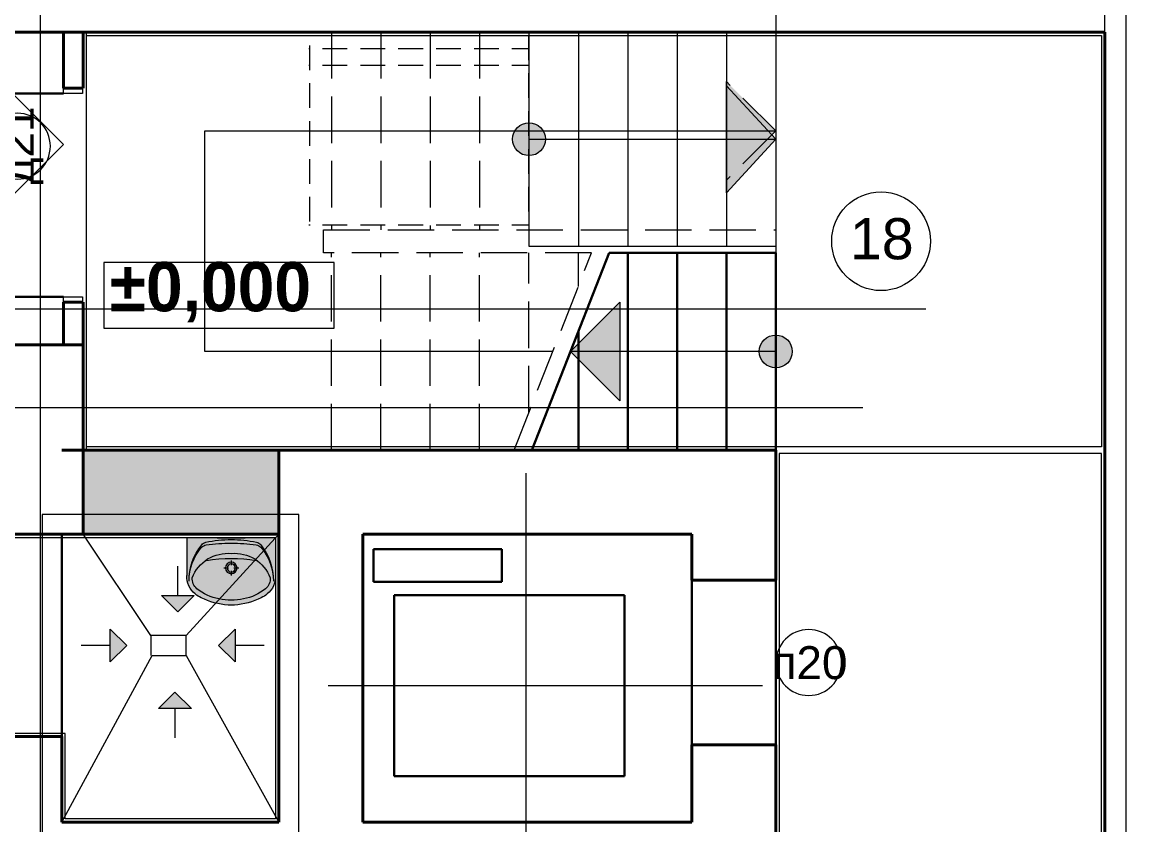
# Model space of a CAD drawing. Header units: millimetres. Extents: x 150455 to 593963, y -11068 to 166417.
# Drawn here: x 524617 to 531397, y 152681 to 157556 of the extents above; entities that cross this region are included whole.
import ezdxf
from ezdxf.enums import TextEntityAlignment as Align

# ---------------------------------------------------------------- set-up
doc = ezdxf.new("R2010")
doc.units = ezdxf.units.MM
doc.header["$MEASUREMENT"] = 0
for name, pattern in [('Hidden Line', [391.222223, 282.222223, -109]), ('Пунктирная', [2000, 1000, -1000]), ('Штриховая', [7000, 6000, -1000]), ('Штриховая-2', [230, 0, -80, 150, 0]), ('Штрихпунктирная', [17500, 15000, -1000, 500, -1000]), ('Штрихштриховая', [15500, 10000, -2000, 1500, -2000])]:
    doc.linetypes.add(name, pattern=pattern)
for name, color, linetype, lineweight in [('0_Ном._пера__1', 7, 'Continuous', 13), ('0_Ном._пера__10', 134, 'Continuous', 18), ('0_Ном._пера__21', 7, 'Continuous', 20), ('0_Ном._пера__41', 7, 'Continuous', 30), ('0_Ном._пера__61', 7, 'Continuous', 40), ('Двери ArchiCAD_Ном._пера__19', 255, 'Continuous', 0), ('Двери ArchiCAD_Ном._пера__21', 7, 'Continuous', 20), ('Двери ArchiCAD_Ном._пера__41', 7, 'Continuous', 30), ('Двери ArchiCAD_Ном._пера__61', 7, 'Continuous', 40), ('Интерьер- Перегородка_Ном._пера__61', 7, 'Continuous', 40), ('Лестницы внутренние_Ном._пера__1', 7, 'Continuous', 13), ('Лестницы внутренние_Ном._пера__2', 8, 'Continuous', 13), ('Лестницы внутренние_Ном._пера__21', 7, 'Continuous', 20), ('Лестницы внутренние_Ном._пера__41', 7, 'Continuous', 30), ('Окна ArchiCAD_Ном._пера__12', 15, 'Continuous', 18), ('Паспорта зон ArchiCAD_Ном._пера__1', 7, 'Continuous', 13), ('перегородки_Ном._пера__61', 7, 'Continuous', 40), ('Перекрытия_Ном._пера__1', 7, 'Continuous', 13)]:
    doc.layers.add(name, color=color, linetype=linetype, lineweight=lineweight)
for name, color, linetype, lineweight, true_color in [('0_Ном._пера__102', 7, 'Continuous', 60, 0xcccccc), ('0_Ном._пера__98', 7, 'Continuous', 13, 0x001f3e), ('Двери ArchiCAD_Ном._пера__23', 7, 'Continuous', 20, 0xff6600), ('Маркеры дверей ArchiCAD_Ном._пера__3', 7, 'Continuous', 18, 0xdd5800), ('Перекрытия_Ном._пера__222', 7, 'Continuous', 0, 0xe8e8e8), ('Перекрытия_Ном._пера__4', 7, 'Continuous', 20, 0x016515), ('Розміри ОСЕЙ_Ном._пера__98', 7, 'Continuous', 13, 0x001f3e), ('РОЗМІРИ ПЕРЕГОРОДОК_Ном._пера__98', 7, 'Continuous', 13, 0x001f3e)]:
    doc.layers.add(name, color=color, linetype=linetype, lineweight=lineweight, true_color=true_color)
for name, color, linetype in [('Двери ArchiCAD', 7, 'Continuous'), ('Интерьер- Перегородка', 7, 'Continuous'), ('Лестницы внутренние', 7, 'Continuous'), ('Маркеры дверей ArchiCAD', 7, 'Continuous'), ('Окна ArchiCAD', 7, 'Continuous'), ('перегородки', 7, 'Continuous'), ('Перекрытия', 7, 'Continuous'), ('Площі 1 пов.', 7, 'Continuous'), ('Розміри ОСЕЙ', 7, 'Continuous'), ('РОЗМІРИ ПЕРЕГОРОДОК', 7, 'Continuous')]:
    doc.layers.add(name, color=color, linetype=linetype)
doc.styles.add('СГЕНЕРИР_СТИЛЬ_1', font='')
doc.styles.add('СГЕНЕРИР_СТИЛЬ_2', font='')
doc.styles.add('СГЕНЕРИР_СТИЛЬ_3', font='')
doc.styles.get('СГЕНЕРИР_СТИЛЬ_1').set_extended_font_data('Arial')
doc.styles.get('СГЕНЕРИР_СТИЛЬ_2').set_extended_font_data('Century Gothic')
doc.styles.get('СГЕНЕРИР_СТИЛЬ_3').set_extended_font_data('Century Gothic', bold=True)
doc.dimstyles.new('СГЕНЕРИР_СТИЛЬ__15', dxfattribs={"dimtxt": 189.999998, "dimasz": 190, "dimexe": 0.18, "dimexo": 0, "dimgap": 0.09, "dimtad": 3, "dimdec": 0, "dimzin": 0, "dimdsep": 46, "dimtxsty": 'СГЕНЕРИР_СТИЛЬ_3', "dimblk": 'ARROWHEAD_6', "dimblk1": 'ARROWHEAD_6', "dimblk2": 'ARROWHEAD_6', "dimcen": 0.09, "dimclrd": 256, "dimclre": 256, "dimclrt": 256, "dimadec": 0, "dimazin": 0, "dimtfac": 1, "dimtdec": 4, "dimtmove": 0, "dimatfit": 3, "dimfxl": 0, "dimtolj": 1, "dimtzin": 0, "dimarcsym": 0})
doc.dimstyles.new('СГЕНЕРИР_СТИЛЬ__5', dxfattribs={"dimtxt": 179.999995, "dimasz": 190, "dimexe": 0.18, "dimexo": 0, "dimgap": 0.09, "dimtad": 3, "dimtih": 1, "dimtoh": 1, "dimdec": 0, "dimzin": 0, "dimdsep": 46, "dimtxsty": 'СГЕНЕРИР_СТИЛЬ_2', "dimblk": 'ARROWHEAD_6', "dimblk1": 'ARROWHEAD_6', "dimblk2": 'ARROWHEAD_6', "dimcen": 0.09, "dimclrd": 256, "dimclre": 256, "dimclrt": 256, "dimadec": 0, "dimazin": 0, "dimtfac": 1, "dimtdec": 4, "dimtmove": 0, "dimatfit": 3, "dimfxl": 0, "dimtolj": 1, "dimtzin": 0, "dimarcsym": 0})

# ---------------------------------------------------------------- blocks, each defined once
blk = doc.blocks.new('Перекрытие_4', base_point=(529197, 157615.6))
at = {"layer": 'Перекрытия_Ном._пера__222', "linetype": 'Continuous', "flags": 128}
blk.add_lwpolyline([(529197, 157615.6), (529197, 154955.6), (529197, 152185.6), (531197, 152185.6), (531197, 157615.6)], close=True, dxfattribs=at)
blk = doc.blocks.new('Сходова_18_4', base_point=(529836.9, 156225.6))
at = {"layer": 'Паспорта зон ArchiCAD_Ном._пера__1', "linetype": 'Continuous'}
blk.add_circle((529836.9, 156225.6), 300, dxfattribs=at)
at = {"linetype": 'Continuous', "lineweight": 0, "flags": 1}
for tag in ['ROOM_NAME', 'ROOM_AREA', 'ROOM_PERIM', 'ROOM_WALLS_SURF', 'ROOM_DOORS_SURF', 'ROOM_WINDS_SURF', 'ROOM_BASELEV', 'ROOM_HEIGHT', 'ROOM_NET_AREA', 'ROOM_REDUCED_AREA', 'ROOM_CALC_AREA', 'ROOM_VOLUME']:
    blk.add_attdef(tag, text='', height=200, dxfattribs=at).set_placement((529836.9, 156168.5), align=Align.BOTTOM_LEFT)
at = {"layer": 'Паспорта зон ArchiCAD_Ном._пера__1', "style": 'СГЕНЕРИР_СТИЛЬ_1'}
blk.add_attdef('ROOM_NUMBER', text='', height=250, dxfattribs=at).set_placement((529647.2, 156040.9), align=Align.BOTTOM_LEFT)
blk = doc.blocks.new('Перекрытие_20', base_point=(526297, 152575.6))
at = {"layer": 'Перекрытия_Ном._пера__222', "linetype": 'Continuous', "flags": 128}
blk.add_lwpolyline([(526297, 152575.6), (526297, 154565.6), (524737, 154565.6), (524737, 152575.6)], close=True, dxfattribs=at)
blk = doc.blocks.new('Перекрытие_22', base_point=(525007, 154975.6))
at = {"layer": 'Перекрытия_Ном._пера__1', "linetype": 'Continuous', "flags": 128}
blk.add_lwpolyline([(525007, 154975.6), (525007, 157495.6), (529197, 157495.6), (529197, 154975.6)], close=True, dxfattribs=at)
blk = doc.blocks.new('Стена_2', base_point=(531707, 165895.6))
at = {"layer": 'Интерьер- Перегородка_Ном._пера__61', "linetype": 'Continuous', "flags": 128}
blk.add_lwpolyline([(531197, 157495.6), (531197, 148235.6)], dxfattribs=at)
blk = doc.blocks.new('Ниша 12')
at = {"layer": 'Окна ArchiCAD_Ном._пера__12', "linetype": 'Continuous'}
blk.add_line((-135, 260), (135, 260), dxfattribs=at)
blk = doc.blocks.new('Стена_8', base_point=(524987, 157495.6))
at = {"layer": 'Интерьер- Перегородка_Ном._пера__61', "linetype": 'Continuous'}
for p, q in [((527977, 158005.6), (527977, 157745.6)), ((528247, 158005.6), (528247, 157745.6)), ((527977, 157745.6), (528247, 157745.6))]:
    blk.add_line(p, q, dxfattribs=at)
at = {"layer": 'Интерьер- Перегородка_Ном._пера__61', "linetype": 'Continuous', "flags": 128}
for points in [[(527307, 158005.6), (524987, 158005.6)], [(527977, 158005.6), (527427, 158005.6)], [(529027, 158005.6), (528247, 158005.6)], [(531197, 158005.6), (529147, 158005.6)], [(524987, 157495.6), (531197, 157495.6)]]:
    blk.add_lwpolyline(points, dxfattribs=at)
at = {"layer": 'Окна ArchiCAD', "color": 15, "linetype": 'Continuous', "lineweight": 18, "zscale": 1000}
blk.add_blockref('Ниша 12', (528112, 157745.6), dxfattribs=at)
blk = doc.blocks.new('Проем дверной полуарочн 10_10')
at = {"layer": 'Двери ArchiCAD_Ном._пера__41', "linetype": 'Штриховая'}
for p, q in [((-615, 0), (615, 0)), ((-615, -510), (615, -510))]:
    blk.add_line(p, q, dxfattribs=at)
at = {"layer": 'Двери ArchiCAD_Ном._пера__61', "linetype": 'Continuous'}
for p, q in [((-615, 0), (-615, -510)), ((615, 0), (615, -510))]:
    blk.add_line(p, q, dxfattribs=at)
blk = doc.blocks.new('Маркер двери 12_12')
at = {"layer": 'Маркеры дверей ArchiCAD_Ном._пера__3', "linetype": 'Continuous'}
for start, end in [(0, 180), (180, 0)]:
    blk.add_arc((0, -710), 200, start, end, dxfattribs=at)
at = {"layer": 'Маркеры дверей ArchiCAD_Ном._пера__3', "insert": (140.3, -866.3), "char_height": 200, "attachment_point": 7, "rotation": 90, "style": 'СГЕНЕРИР_СТИЛЬ_1'}
blk.add_mtext('{\\C7;д0}', dxfattribs=at)
blk = doc.blocks.new('Стена_13', base_point=(524857, 154955.6))
at = {"layer": 'Интерьер- Перегородка_Ном._пера__61', "linetype": 'Continuous'}
for p, q in [((524347, 151705.6), (524607, 151705.6)), ((524607, 151435.6), (524607, 151705.6)), ((524347, 151435.6), (524607, 151435.6))]:
    blk.add_line(p, q, dxfattribs=at)
at = {"layer": 'Интерьер- Перегородка_Ном._пера__61', "linetype": 'Continuous', "flags": 128}
for points in [[(524347, 154955.6), (524347, 154445.6)], [(524347, 153215.6), (524347, 152695.6)], [(524857, 152695.6), (524857, 153215.6)], [(524347, 152575.6), (524347, 151705.6)], [(524857, 150575.6), (524857, 152185.6)], [(524347, 151435.6), (524347, 151175.6)], [(524347, 151055.6), (524347, 148745.6)], [(524857, 148745.6), (524857, 150455.6)]]:
    blk.add_lwpolyline(points, dxfattribs=at)
at = {"layer": 'Двери ArchiCAD', "linetype": 'Continuous', "xscale": -1, "zscale": 1000, "rotation": 89.99999955791817}
blk.add_blockref('Проем дверной полуарочн 10_10', (524347, 153830.6), dxfattribs=at)
at = {"layer": 'Маркеры дверей ArchiCAD_Ном._пера__3', "rotation": 270}
blk.add_blockref('Маркер двери 12_12', (524857, 153830.6), dxfattribs=at)
at = {"layer": 'Окна ArchiCAD', "color": 15, "linetype": 'Continuous', "lineweight": 18, "zscale": 1000, "rotation": 89.99999955791817}
blk.add_blockref('Ниша 12', (524607, 151570.6), dxfattribs=at)
blk = doc.blocks.new('Простой проем двери_4')
at = {"layer": 'Двери ArchiCAD_Ном._пера__61', "linetype": 'Continuous'}
for p, q in [((-950, 0), (-950, 130)), ((950, 0), (950, 130)), ((-950, 0), (-950, -510)), ((950, 0), (950, -510))]:
    blk.add_line(p, q, dxfattribs=at)
blk = doc.blocks.new('Стена_16', base_point=(524987, 158005.6))
at = {"layer": 'Интерьер- Перегородка_Ном._пера__61', "linetype": 'Continuous', "flags": 128}
for points in [[(524347, 157755.6), (524347, 157495.6)], [(524987, 154955.6), (524987, 155595.6)]]:
    blk.add_lwpolyline(points, dxfattribs=at)
at = {"layer": 'Двери ArchiCAD', "color": 15, "linetype": 'Continuous', "lineweight": 18, "xscale": -1, "zscale": 1000, "rotation": 89.99999956437361}
blk.add_blockref('Простой проем двери_4', (524477, 156545.6), dxfattribs=at)
blk = doc.blocks.new('Стена_21', base_point=(506317, 154955.6))
at = {"layer": 'Интерьер- Перегородка_Ном._пера__61', "linetype": 'Continuous', "flags": 128}
blk.add_lwpolyline([(524857, 154955.6), (524987, 154955.6)], dxfattribs=at)
blk = doc.blocks.new('Проем дверной полуарочн 10_14')
at = {"layer": 'Двери ArchiCAD_Ном._пера__19', "linetype": 'Штриховая'}
for p, q in [((-595, 0), (595, 0)), ((-595, -510), (595, -510))]:
    blk.add_line(p, q, dxfattribs=at)
at = {"layer": 'Двери ArchiCAD_Ном._пера__61', "linetype": 'Continuous'}
for p, q in [((-595, 0), (-595, -510)), ((595, 0), (595, -510))]:
    blk.add_line(p, q, dxfattribs=at)
blk = doc.blocks.new('Стена_24', base_point=(524857, 154445.6))
at = {"layer": 'Интерьер- Перегородка_Ном._пера__61', "linetype": 'Continuous', "flags": 128}
for points in [[(524987, 154955.6), (524857, 154955.6)], [(529197, 154955.6), (526177, 154955.6)], [(524857, 154445.6), (524987, 154445.6)], [(526687, 154445.6), (528687, 154445.6)]]:
    blk.add_lwpolyline(points, dxfattribs=at)
at = {"layer": 'Двери ArchiCAD', "color": 255, "linetype": 'Штриховая', "lineweight": 0, "zscale": 1000, "rotation": 180}
blk.add_blockref('Проем дверной полуарочн 10_14', (525582, 154445.6), dxfattribs=at)
blk = doc.blocks.new('Стена_26', base_point=(528687, 152695.6))
at = {"layer": 'Интерьер- Перегородка_Ном._пера__61', "linetype": 'Continuous', "flags": 128}
for points in [[(526177, 152695.6), (524857, 152695.6)], [(528687, 152695.6), (526687, 152695.6)], [(524857, 152185.6), (526906.8, 152185.6)], [(527026.8, 152185.6), (529197, 152185.6)]]:
    blk.add_lwpolyline(points, dxfattribs=at)
blk = doc.blocks.new('Проем дверной полуарочн 10_15')
at = {"layer": 'Двери ArchiCAD_Ном._пера__41', "linetype": 'Штриховая'}
for p, q in [((-500, 0), (500, 0)), ((-500, -510), (500, -510))]:
    blk.add_line(p, q, dxfattribs=at)
at = {"layer": 'Двери ArchiCAD_Ном._пера__61', "linetype": 'Continuous'}
for p, q in [((-500, 0), (-500, -510)), ((500, 0), (500, -510))]:
    blk.add_line(p, q, dxfattribs=at)
blk = doc.blocks.new('Маркер двери 12_17')
at = {"layer": 'Маркеры дверей ArchiCAD_Ном._пера__3', "linetype": 'Continuous'}
for start, end in [(0, 180), (180, 0)]:
    blk.add_arc((0, 200), 200, start, end, dxfattribs=at)
at = {"layer": 'Маркеры дверей ArchiCAD_Ном._пера__3', "insert": (103.3, -25.8), "char_height": 200, "attachment_point": 7, "rotation": 90, "style": 'СГЕНЕРИР_СТИЛЬ_1'}
blk.add_mtext('{\\C7;п20}', dxfattribs=at)
blk = doc.blocks.new('Стена_27', base_point=(528687, 154445.6))
at = {"layer": 'Интерьер- Перегородка_Ном._пера__61', "linetype": 'Continuous', "flags": 128}
for points in [[(529197, 154165.6), (529197, 154955.6)], [(528687, 154445.6), (528687, 154165.6)], [(528687, 153165.6), (528687, 152695.6)], [(529197, 152185.6), (529197, 153165.6)]]:
    blk.add_lwpolyline(points, dxfattribs=at)
at = {"layer": 'Двери ArchiCAD', "linetype": 'Continuous', "xscale": -1, "zscale": 1000, "rotation": 270}
blk.add_blockref('Проем дверной полуарочн 10_15', (529197, 153665.6), dxfattribs=at)
at = {"layer": 'Маркеры дверей ArchiCAD_Ном._пера__3', "linetype": 'Continuous', "rotation": 270}
blk.add_blockref('Маркер двери 12_17', (529197, 153665.6), dxfattribs=at)
blk = doc.blocks.new('Стена_28', base_point=(526687, 152695.6))
at = {"layer": 'Интерьер- Перегородка_Ном._пера__61', "linetype": 'Continuous', "flags": 128}
for points in [[(526177, 154445.6), (526177, 152695.6)], [(526687, 152695.6), (526687, 154445.6)]]:
    blk.add_lwpolyline(points, dxfattribs=at)
blk = doc.blocks.new('Дв. 1пол. ассиметричная 10_2')
at = {"layer": 'Двери ArchiCAD_Ном._пера__21', "linetype": 'Continuous'}
for q in [(618, 926), (-618, 310)]:
    blk.add_line((-308, 0), q, dxfattribs=at)
at = {"layer": 'Двери ArchiCAD_Ном._пера__23', "linetype": 'Continuous'}
for p, q in [((-618, 0), (-650, 0)), ((-650, 0), (-650, -115)), ((-618, -115), (-618, 0)), ((650, 0), (618, 0)), ((618, 0), (618, -115)), ((650, -115), (650, 0)), ((-650, -115), (-618, -115)), ((618, -115), (650, -115))]:
    blk.add_line(p, q, dxfattribs=at)
at = {"layer": 'Двери ArchiCAD_Ном._пера__41', "linetype": 'Continuous'}
for p, q in [((618, 0), (618, 926)), ((-618, 0), (-618, 310))]:
    blk.add_line(p, q, dxfattribs=at)
at = {"layer": 'Двери ArchiCAD_Ном._пера__61', "linetype": 'Continuous'}
for p, q in [((-650, 0), (-687, 0)), ((-650, 0), (-650, -120)), ((650, 0), (687, 0)), ((650, 0), (650, -120)), ((-650, -120), (-687, -120)), ((650, -120), (687, -120))]:
    blk.add_line(p, q, dxfattribs=at)
blk = doc.blocks.new('Маркер двери 10_2')
at = {"layer": 'Маркеры дверей ArchiCAD_Ном._пера__3', "linetype": 'Continuous'}
for start, end in [(0, 180), (180, 0)]:
    blk.add_arc((-297.1, -399.6), 200, start, end, dxfattribs=at)
at = {"layer": 'Маркеры дверей ArchiCAD_Ном._пера__3', "style": 'СГЕНЕРИР_СТИЛЬ_1'}
blk.add_attdef('AC_WIDO_ID', text='', height=200, rotation=180, dxfattribs=at).set_placement((-64.8, -240.4), align=Align.BOTTOM_LEFT)
blk = doc.blocks.new('Стена_40', base_point=(524987, 157495.6))
at = {"layer": 'перегородки_Ном._пера__61', "linetype": 'Continuous', "flags": 128}
for points in [[(524867, 157495.6), (524867, 157155.6)], [(524987, 157155.6), (524987, 157495.6)], [(524867, 155855.6), (524867, 155595.6)], [(524987, 155595.6), (524987, 155855.6)]]:
    blk.add_lwpolyline(points, dxfattribs=at)
at = {"layer": 'Двери ArchiCAD', "color": 161, "linetype": 'Пунктирная', "lineweight": 13, "true_color": 0xaaaaff, "xscale": -1, "zscale": 1000, "rotation": 90}
blk.add_blockref('Дв. 1пол. ассиметричная 10_2', (524867, 156505.6), dxfattribs=at)
at = {"layer": 'Маркеры дверей ArchiCAD', "color": 32, "lineweight": 18, "true_color": 0xdd5800}
ref = blk.add_blockref('Маркер двери 10_2', (524987, 156505.6), dxfattribs=dict(at, rotation=270))
ref.add_attrib('AC_WIDO_ID', 'д21', dxfattribs={"layer": 'Маркеры дверей ArchiCAD_Ном._пера__3', "color": 32, "lineweight": 18, "true_color": 0xdd5800, "height": 200, "rotation": 90, "style": 'СГЕНЕРИР_СТИЛЬ_1'}).set_placement((524746.6, 156570.5), align=Align.BOTTOM_LEFT)
blk = doc.blocks.new('Символ умывальника 10')
at = {"linetype": 'Continuous', "lineweight": 0, "true_color": 0x3f3f3f}
blk.add_hatch(color=250, dxfattribs=at).paths.add_polyline_path([(0, 181.6), (-0.1, 173.5), (0.3, 165.5), (2.4, 149.5), (6.4, 133.9), (12.1, 118.9), (19.6, 104.7), (28.7, 91.4), (39.3, 79.3), (51.3, 68.5), (68.6, 56), (87.1, 45.3), (106.5, 36.3), (126.3, 28.3), (149.2, 20.3), (167, 15.1), (187.7, 10), (208.7, 5.8), (229.8, 2.7), (251.1, 0.7), (270, 0), (288.9, 0.7), (309.8, 3.2), (331.3, 5.8), (352.3, 10), (373, 15.1), (394.4, 21.5), (413.7, 28.3), (433.5, 36.3), (452.9, 45.3), (471.4, 56), (488.7, 68.5), (500.7, 79.3), (511.3, 91.4), (520.4, 104.7), (527.9, 118.9), (533.6, 133.9), (537.6, 149.5), (539.7, 165.5), (540, 181.6), (540, 410), (0, 410)])
at = {"layer": '0_Ном._пера__10', "linetype": 'Continuous'}
for p, q in [((0, 410), (540, 410)), ((0, 410), (0, 181.6)), ((355.1, 410), (184.9, 410)), ((540, 410), (540, 181.6)), ((269.9, 272.2), (269.9, 243.4)), ((253.2, 226.7), (224.4, 226.7)), ((269.9, 210), (269.9, 181.2)), ((315.4, 226.7), (286.6, 226.7))]:
    blk.add_line(p, q, dxfattribs=at)
for radius in [35, 25]:
    blk.add_circle((269.9, 226.7), radius, dxfattribs=at)
for centre, radius, start, end in [((353.5, 151.9), 339.6, 140.66478, 180.90725), ((319, 150.2), 305.1, 138.52449, 180.67671), ((124.1, 322.4), 45, 97.83045, 138.52449), ((125.6, 338.7), 45, 102.69402, 140.66478), ((264.2, -276.8), 675.9, 89.48972, 102.69402), ((275.2, -776.1), 1153.8, 90.24498, 97.83045), ((275.1, -276.8), 675.9, 77.22851, 90.43281), ((263.5, -776.1), 1153.8, 82.09208, 89.67755), ((416.1, 322.2), 45, 41.39803, 82.09208), ((414.6, 338.5), 45, 39.25775, 77.22851), ((186.5, 152), 339.6, 359.01528, 39.25775), ((220.9, 150.2), 305.1, 359.24582, 41.39804), ((257.1, 79), 240.7, 122.84422, 158.44807), ((269.9, -700.7), 984.9, 81.17957, 98.82655), ((250.7, 75.1), 240.6, 85.39402, 121.05606), ((289.3, 75.1), 240.6, 58.94394, 94.60598), ((282.9, 79), 240.7, 21.55193, 57.15578), ((137.2, 175.7), 137.4, 177.54482, 231.25458), ((114, 161.9), 80.9, 176.06939, 229.19839), ((426, 161.9), 80.9, 310.80161, 3.93061), ((402.8, 175.7), 137.4, 308.74542, 2.45518), ((184.3, 234.6), 212.8, 231.31519, 242.84286), ((246.6, 327.4), 293, 230.71494, 260.00224), ((293.4, 327.4), 293, 279.99776, 309.28506), ((355.7, 234.6), 212.8, 297.15714, 308.68481), ((283.7, 443.7), 444.2, 243.7403, 265.79476), ((270, 346.7), 316.7, 256.43339, 283.56661), ((270, 270), 270, 265.98758, 274.01242), ((256.3, 443.7), 444.2, 274.20524, 296.2597)]:
    blk.add_arc(centre, radius, start, end, dxfattribs=at)
blk = doc.blocks.new('105')
at = {"layer": 'Лестницы внутренние_Ном._пера__2', "linetype": 'Continuous'}
for points in [[(1500, 650), (1200, 975), (1200, 325)], [(100, 650, 1), (-100, 650, 1)]]:
    blk.add_hatch(color=256, dxfattribs=at).paths.add_polyline_path(points)
at = {"layer": 'Лестницы внутренние_Ном._пера__21', "linetype": 'Continuous'}
for p, q in [((0, 1300), (1500, 1300)), ((0, 1300), (0, 0)), ((0, 1300), (0, 0)), ((300, 1300), (300, 0)), ((600, 1300), (600, 0)), ((900, 1300), (900, 0)), ((1200, 1300), (1200, 0)), ((1500, 1300), (1500, 0)), ((1500, 1300), (1500, 0)), ((1500, 650), (1200, 975)), ((1200, 325), (1200, 975)), ((0, 650), (1500, 650)), ((1500, 650), (1200, 325)), ((0, 0), (1500, 0))]:
    blk.add_line(p, q, dxfattribs=at)
blk.add_circle((0, 650), 100, dxfattribs=at)
blk = doc.blocks.new('15_2')
at = {"layer": 'Лестницы внутренние_Ном._пера__2', "linetype": 'Continuous'}
for points in [[(600, 1247.603), (300, 947.603), (900, 947.603)], [(1940, 0), (2240, 300), (1640, 300)], [(700, 0, 1), (500, 0, 1)]]:
    blk.add_hatch(color=256, dxfattribs=at).paths.add_polyline_path(points)
at = {"layer": 'Лестницы внутренние_Ном._пера__1', "linetype": 'Штриховая'}
for p, q in [((600, 1355), (600, 3470)), ((600, 3470), (1940, 3470)), ((1940, 3470), (1940, 0))]:
    blk.add_line(p, q, dxfattribs=at)
at = {"layer": 'Лестницы внутренние_Ном._пера__1', "linetype": 'Continuous'}
for p, q in [((600, 1247.603), (300, 947.603)), ((600, 0), (600, 1247.603)), ((600, 1247.603), (900, 947.603)), ((900, 947.603), (300, 947.603))]:
    blk.add_line(p, q, dxfattribs=at)
blk.add_circle((600, 0), 100, dxfattribs=at)
at = {"layer": 'Лестницы внутренние_Ном._пера__21', "linetype": 'Hidden Line'}
for p, q in [((0, 1590), (0, 4190)), ((0, 4190), (2540, 4190)), ((2540, 4190), (2540, 0)), ((1200, 1120), (1200, 2750)), ((1200, 2750), (1340, 2750)), ((1340, 2750), (1340, 0)), ((0, 2700), (1200, 2700)), ((2540, 2700), (1340, 2700)), ((0, 2400), (1200, 2400)), ((2540, 2400), (1340, 2400)), ((0, 2100), (1200, 2100)), ((2540, 2100), (1340, 2100)), ((0, 1800), (1200, 1800)), ((2540, 1800), (1340, 1800)), ((0, 1590), (1200, 1120)), ((229.787, 1500), (1200, 1500)), ((2540, 1500), (1340, 1500)), ((995.745, 1200), (1200, 1200)), ((2540, 1200), (1340, 1200)), ((2540, 900), (1340, 900)), ((2540, 600), (1340, 600)), ((2540, 300), (1340, 300)), ((1940, 0), (1640, 300)), ((1640, 300), (2240, 300)), ((1940, 0), (2240, 300)), ((2540, 0), (1340, 0)), ((2540, 0), (1340, 0))]:
    blk.add_line(p, q, dxfattribs=at)
at = {"layer": 'Лестницы внутренние_Ном._пера__41', "linetype": 'Continuous'}
for p, q in [((0, 0), (0, 1482.603)), ((0, 1482.603), (1200, 1012.603)), ((0, 1200), (721.541, 1200)), ((1200, 0), (1200, 1012.603)), ((0, 900), (1200, 900)), ((0, 600), (1200, 600)), ((0, 300), (1200, 300)), ((0, 0), (1200, 0)), ((0, 0), (1200, 0))]:
    blk.add_line(p, q, dxfattribs=at)
blk = doc.blocks.new('Линия_1', base_point=(526087.1, 153769.2))
at = {"linetype": 'Continuous', "lineweight": 0, "true_color": 0x000000}
blk.add_hatch(color=18, dxfattribs=at).paths.add_polyline_path([(525810.2, 153769.2), (525910.2, 153669.2), (525910.2, 153869.2)])
at = {"layer": '0_Ном._пера__1', "linetype": 'Continuous'}
for p, q in [((525810.2, 153769.2), (525910.2, 153869.2)), ((525910.2, 153869.2), (525910.2, 153669.2)), ((525810.2, 153769.2), (525910.2, 153669.2)), ((526087.1, 153769.2), (525910.2, 153769.2))]:
    blk.add_line(p, q, dxfattribs=at)
blk = doc.blocks.new('Линия_2', base_point=(525251.7, 153769.2))
at = {"linetype": 'Continuous', "lineweight": 0, "true_color": 0x000000}
blk.add_hatch(color=18, dxfattribs=at).paths.add_polyline_path([(525251.7, 153769.2), (525151.7, 153869.2), (525151.7, 153669.2)])
at = {"layer": '0_Ном._пера__1', "linetype": 'Continuous'}
for p, q in [((525251.7, 153769.2), (525151.7, 153869.2)), ((525151.7, 153669.2), (525151.7, 153869.2)), ((525151.7, 153769.2), (524974.9, 153769.2)), ((525251.7, 153769.2), (525151.7, 153669.2))]:
    blk.add_line(p, q, dxfattribs=at)
blk = doc.blocks.new('Линия_3', base_point=(525544.9, 153485.6))
at = {"linetype": 'Continuous', "lineweight": 0, "true_color": 0x000000}
blk.add_hatch(color=18, dxfattribs=at).paths.add_polyline_path([(525544.9, 153485.6), (525444.9, 153385.6), (525644.9, 153385.6)])
at = {"layer": '0_Ном._пера__1', "linetype": 'Continuous'}
for p, q in [((525544.9, 153485.6), (525444.9, 153385.6)), ((525544.9, 153485.6), (525644.9, 153385.6)), ((525644.9, 153385.6), (525444.9, 153385.6)), ((525544.9, 153385.6), (525544.9, 153208.7))]:
    blk.add_line(p, q, dxfattribs=at)
blk = doc.blocks.new('Линия_4', base_point=(525562.6, 153973.6))
at = {"linetype": 'Continuous', "lineweight": 0, "true_color": 0x000000}
blk.add_hatch(color=18, dxfattribs=at).paths.add_polyline_path([(525562.6, 153973.6), (525662.6, 154073.6), (525462.6, 154073.6)])
at = {"layer": '0_Ном._пера__1', "linetype": 'Continuous'}
for p, q in [((525562.6, 154073.6), (525562.6, 154250.5)), ((525562.6, 153973.6), (525462.6, 154073.6)), ((525462.6, 154073.6), (525662.6, 154073.6)), ((525562.6, 153973.6), (525662.6, 154073.6))]:
    blk.add_line(p, q, dxfattribs=at)
blk = doc.blocks.new('*D464')
at = {"layer": 'РОЗМІРИ ПЕРЕГОРОДОК_Ном._пера__98', "linetype": 'Continuous'}
for p, q in [((529197, 152154.3), (529197, 151779.3)), ((531197, 152154.3), (531197, 151779.3)), ((529097, 151866.8), (529297, 152066.8)), ((531097, 151866.8), (531297, 152066.8)), ((531197, 151966.8), (529197, 151966.8)), ((531347, 151966.8), (531197, 151966.8))]:
    blk.add_line(p, q, dxfattribs=at)
at = {"layer": 'РОЗМІРИ ПЕРЕГОРОДОК_Ном._пера__98', "char_height": 180, "attachment_point": 7, "style": 'СГЕНЕРИР_СТИЛЬ_2'}
for s, insert in [('{120}', (529297, 151750.8)), ('{2\xa0000}', (530091.2, 151750.8))]:
    blk.add_mtext(s, dxfattribs=dict(at, insert=insert))
blk = doc.blocks.new('ARROWHEAD_6')
at = {"color": 0, "linetype": 'Continuous', "lineweight": 0}
for p, q in [((-0.5, -0.5), (0.5, 0.5)), ((0, 0), (-1, 0))]:
    blk.add_line(p, q, dxfattribs=at)
blk = doc.blocks.new('Отметка уровня_4', base_point=(526038.5, 155985.3))
at = {"layer": '0_Ном._пера__98', "linetype": 'Continuous'}
for p, q in [((526511.7, 156096.7), (525112.9, 156096.7)), ((525112.9, 156096.7), (525112.9, 155696.7)), ((526511.7, 155696.7), (526511.7, 156096.7)), ((525112.9, 155696.7), (526511.7, 155696.7))]:
    blk.add_line(p, q, dxfattribs=at)
at = {"layer": '0_Ном._пера__98', "insert": (525148.2, 155732.1), "char_height": 300, "attachment_point": 7, "style": 'СГЕНЕРИР_СТИЛЬ_3'}
blk.add_mtext('{±0,000}', dxfattribs=at)
blk = doc.blocks.new('Линия_39', base_point=(524727, 133556.4))
at = {"layer": 'Перекрытия_Ном._пера__4', "linetype": 'Штрихштриховая'}
blk.add_line((524727, 133956.4), (524727, 165895.6), dxfattribs=at)
blk = doc.blocks.new('Линия_41', base_point=(531327, 133556.4))
at = {"layer": 'Перекрытия_Ном._пера__4', "linetype": 'Штрихштриховая'}
blk.add_line((531327, 133956.4), (531327, 165895.6), dxfattribs=at)
blk = doc.blocks.new('Линия_44', base_point=(488725.7, 155215.6))
at = {"layer": 'Перекрытия_Ном._пера__4', "linetype": 'Штрихштриховая'}
blk.add_line((488725.7, 155215.6), (549954.3, 155215.6), dxfattribs=at)
blk = doc.blocks.new('Линия_57', base_point=(489108.9, 155815.6))
at = {"layer": 'Перекрытия_Ном._пера__4', "linetype": 'Штрихштриховая'}
blk.add_line((489108.9, 155815.6), (550518.9, 155815.6), dxfattribs=at)
blk = doc.blocks.new('*D870')
at = {"layer": 'Розміри ОСЕЙ_Ном._пера__98', "linetype": 'Continuous'}
for p, q in [((548733.7, 142565.6), (548533.7, 142765.6)), ((548446.2, 142665.6), (548821.2, 142665.6)), ((548633.7, 142665.6), (548633.7, 142325.6)), ((548733.7, 142225.6), (548533.7, 142425.6)), ((548446.2, 142325.6), (548821.2, 142325.6))]:
    blk.add_line(p, q, dxfattribs=at)
blk = doc.blocks.new('*D871')
at = {"layer": 'Розміри ОСЕЙ_Ном._пера__98', "linetype": 'Continuous'}
for p, q in [((548733.7, 142225.6), (548533.7, 142425.6)), ((548446.2, 142325.6), (548821.2, 142325.6)), ((548633.7, 142325.6), (548633.7, 141975.6)), ((548733.7, 141875.6), (548533.7, 142075.6)), ((548446.2, 141975.6), (548821.2, 141975.6))]:
    blk.add_line(p, q, dxfattribs=at)
blk = doc.blocks.new('*D872')
at = {"layer": 'Розміри ОСЕЙ_Ном._пера__98', "linetype": 'Continuous'}
for p, q in [((548733.7, 141875.6), (548533.7, 142075.6)), ((548446.2, 141975.6), (548821.2, 141975.6)), ((548633.7, 141975.6), (548633.7, 141685.6)), ((548533.7, 141785.6), (548733.7, 141585.6)), ((548446.2, 141685.6), (548821.2, 141685.6)), ((548633.7, 141685.6), (548633.7, 141535.6))]:
    blk.add_line(p, q, dxfattribs=at)
at = {"layer": 'Розміри ОСЕЙ_Ном._пера__98', "char_height": 190, "attachment_point": 7, "rotation": 90, "style": 'СГЕНЕРИР_СТИЛЬ_3'}
for s, insert in [('{350}', (549080.2, 141925.3)), ('{290}', (548861.7, 141135))]:
    blk.add_mtext(s, dxfattribs=dict(at, insert=insert))

msp = doc.modelspace()

# ---------------------------------------------------------------- hatches: boundary and pattern name
at = {"layer": '0_Ном._пера__102', "linetype": 'Continuous'}
msp.add_hatch(color=256, dxfattribs=at).paths.add_polyline_path([(526177, 154955.6), (526177, 154445.6), (524987, 154445.6), (524987, 154955.6)])

# ---------------------------------------------------------------- linework, layer by layer
at = {"layer": '0_Ном._пера__1', "linetype": 'Штриховая-2'}
for p, q in [((527697, 157495.6), (526362, 157495.6)), ((526362, 157495.6), (526362, 156325.6)), ((527697, 156325.6), (527697, 157495.6)), ((526362, 157395.6), (527697, 157395.6)), ((526362, 157295.6), (527697, 157295.6)), ((526362, 156325.6), (527697, 156325.6))]:
    msp.add_line(p, q, dxfattribs=at)
at = {"layer": '0_Ном._пера__21', "linetype": 'Штрихпунктирная'}
for p, q in [((527677, 154815.6), (527677, 152481.8)), ((526477, 153525.6), (529117, 153525.6))]:
    msp.add_line(p, q, dxfattribs=at)
at = {"layer": '0_Ном._пера__21', "linetype": 'Continuous'}
for p, q in [((525398.6, 153830.2), (524987, 154445.6)), ((525613.9, 153830.2), (526177, 154445.6)), ((525613.9, 153830.2), (525398.6, 153830.2)), ((525398.6, 153830.2), (525398.6, 153708.2)), ((525613.9, 153708.2), (525613.9, 153830.2)), ((524857, 152695.6), (525405.8, 153708.2)), ((525405.8, 153708.2), (525613.9, 153708.2)), ((525613.9, 153708.2), (526177, 152695.6))]:
    msp.add_line(p, q, dxfattribs=at)
at = {"layer": '0_Ном._пера__41', "linetype": 'Continuous'}
for p, q in [((526752, 154355.6), (527532, 154355.6)), ((526752, 154155.6), (526752, 154355.6)), ((527532, 154355.6), (527532, 154155.6)), ((527532, 154155.6), (526752, 154155.6)), ((526877, 153525.6), (526877, 154075.6)), ((528277, 154075.6), (526877, 154075.6)), ((528277, 153525.6), (528277, 154075.6)), ((526877, 152975.6), (526877, 153525.6)), ((528277, 152975.6), (528277, 153525.6)), ((528277, 152975.6), (526877, 152975.6))]:
    msp.add_line(p, q, dxfattribs=at)
at = {"layer": '0_Ном._пера__61', "linetype": 'Continuous'}
for p, q in [((524987, 154955.6), (526177, 154955.6)), ((524987, 154445.6), (526177, 154445.6))]:
    msp.add_line(p, q, dxfattribs=at)
at = {"layer": '0_Ном._пера__61', "linetype": 'Continuous', "flags": 128}
msp.add_lwpolyline([(526177, 154955.6), (526177, 154445.6), (524987, 154445.6), (524987, 154955.6)], close=True, dxfattribs=at)
at = {"layer": 'Площі 1 пов.', "color": 7, "linetype": 'Continuous', "lineweight": 0, "true_color": 0xffffff, "flags": 128}
for points in [[(525007, 155595.6), (525007, 157475.6), (531177, 157475.6), (531177, 154975.6), (529197, 154975.6), (525007, 154975.6)], [(521257, 154935.6), (524327, 154935.6), (524327, 154425.6), (526157, 154425.6), (526157, 152715.6), (524877, 152715.6), (524877, 153235.6), (524327, 153235.6), (524327, 152715.6), (521257, 152715.6)], [(531177, 154935.6), (529217, 154935.6), (529217, 152185.6), (529217, 150435.6), (524877, 150435.6), (524877, 148765.6), (531177, 148765.6)]]:
    msp.add_lwpolyline(points, close=True, dxfattribs=at)

# ---------------------------------------------------------------- block references
at = {"color": 158, "lineweight": 13, "true_color": 0x001f3e}
msp.add_blockref('Отметка уровня_4', (526038.5, 155985.3), dxfattribs=at)
at = {"color": 8, "linetype": 'Continuous', "lineweight": 13, "xscale": -1, "zscale": 1000}
msp.add_blockref('Символ умывальника 10', (526157, 154013.8), dxfattribs=at)
at = {"linetype": 'Continuous'}
for name, p in [('Линия_4', (525562.6, 153973.6)), ('Линия_2', (525251.7, 153769.2)), ('Линия_1', (526087.1, 153769.2)), ('Линия_3', (525544.9, 153485.6))]:
    msp.add_blockref(name, p, dxfattribs=at)
at = {"layer": 'Интерьер- Перегородка'}
for name, p in [('Стена_2', (531707, 165895.6)), ('Стена_8', (524987, 157495.6)), ('Стена_16', (524987, 158005.6)), ('Стена_21', (506317, 154955.6)), ('Стена_13', (524857, 154955.6)), ('Стена_24', (524857, 154445.6)), ('Стена_27', (528687, 154445.6)), ('Стена_28', (526687, 152695.6)), ('Стена_26', (528687, 152695.6))]:
    msp.add_blockref(name, p, dxfattribs=at)
at = {"layer": 'Лестницы внутренние', "color": 251, "linetype": 'Continuous', "lineweight": 13, "true_color": 0x515151, "zscale": 1000, "rotation": 90}
msp.add_blockref('15_2', (529197, 154955.6), dxfattribs=at)
at = {"layer": 'Лестницы внутренние', "color": 251, "linetype": 'Continuous', "lineweight": 13, "true_color": 0x515151, "zscale": 1000}
msp.add_blockref('105', (527697, 156195.6), dxfattribs=at)
at = {"layer": 'перегородки'}
msp.add_blockref('Стена_40', (524987, 157495.6), dxfattribs=at)
at = {"layer": 'Перекрытия', "color": 108, "linetype": 'Штрихштриховая', "lineweight": 20, "true_color": 0x016515}
for name, p in [('Линия_39', (524727, 133556.4)), ('Линия_41', (531327, 133556.4)), ('Линия_57', (489108.9, 155815.6)), ('Линия_44', (488725.7, 155215.6))]:
    msp.add_blockref(name, p, dxfattribs=at)
at = {"layer": 'Перекрытия', "color": 254, "linetype": 'Continuous', "lineweight": 0, "true_color": 0xe8e8e8}
for name, p in [('Перекрытие_4', (529197, 157615.6)), ('Перекрытие_20', (526297, 152575.6))]:
    msp.add_blockref(name, p, dxfattribs=at)
at = {"layer": 'Перекрытия', "linetype": 'Continuous'}
msp.add_blockref('Перекрытие_22', (525007, 154975.6), dxfattribs=at)
at = {"layer": 'Площі 1 пов.', "linetype": 'Continuous'}
ref = msp.add_blockref('Сходова_18_4', (529836.9, 156225.6), dxfattribs=at)
ref.add_attrib('ROOM_NUMBER', '18', dxfattribs={"layer": 'Паспорта зон ArchiCAD_Ном._пера__1', "color": 7, "linetype": 'Continuous', "height": 250, "style": 'СГЕНЕРИР_СТИЛЬ_1'}).set_placement((529647.2, 156040.9), align=Align.BOTTOM_LEFT)

# ---------------------------------------------------------------- dimensions: what is measured, and where the dimension line sits
at = {"layer": 'Розміри ОСЕЙ', "color": 158, "linetype": 'Continuous', "lineweight": 13, "true_color": 0x001f3e}
for p1, p2, picture, middle in [((548857.5, 142665.6), (529909.5, 142325.6), '*D870', (548766.7, 142979.3)), ((529909.5, 142325.6), (548843.8, 141975.6), '*D871', (548985.2, 142139)), ((548843.8, 141975.6), (529909.5, 141685.6), '*D872', (548766.7, 141348.7))]:
    dim = msp.add_linear_dim(base=(548633.7, 165635.6), p1=p1, p2=p2, angle=270, dimstyle='СГЕНЕРИР_СТИЛЬ__15', dxfattribs=at)
    dim.commit()
    dim.dimension.update_dxf_attribs({"geometry": picture, "text_midpoint": middle})
at = {"layer": 'РОЗМІРИ ПЕРЕГОРОДОК', "color": 158, "linetype": 'Continuous', "lineweight": 13, "true_color": 0x001f3e}
dim = msp.add_linear_dim(base=(531197, 151966.8), p1=(531197, 157065.6), p2=(529197, 151320.6), angle=180, dimstyle='СГЕНЕРИР_СТИЛЬ__5', dxfattribs=at)
dim.commit()
dim.dimension.update_dxf_attribs({"geometry": '*D464', "text_midpoint": (530399.7, 151840.8)})

doc.saveas('drawing.dxf')
